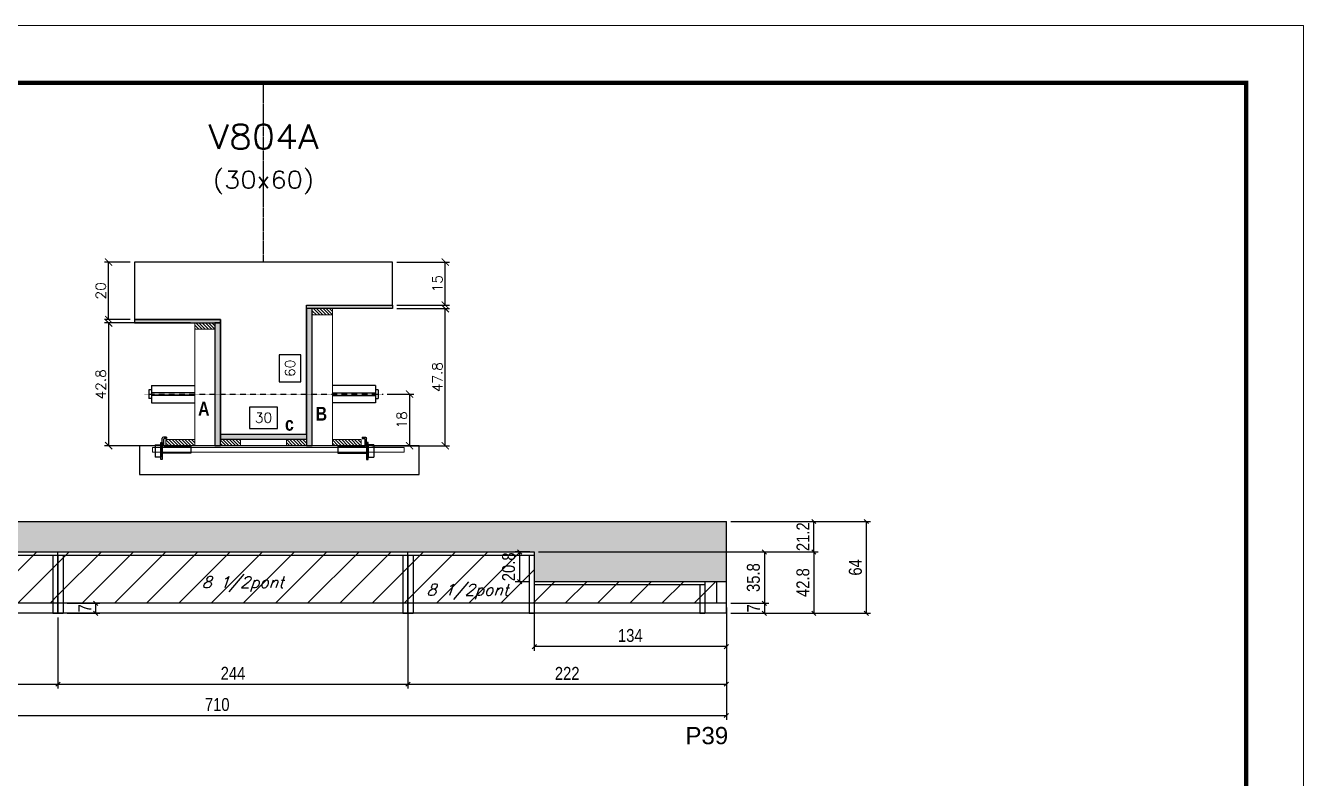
# Model space of a CAD drawing. Extents: x -20960 to -5926, y -2106 to 21915.
# Drawn here: x -11613 to -10722, y 17945 to 18470 of the extents above; entities that cross this region are included whole.
import ezdxf
from ezdxf.enums import TextEntityAlignment as Align

# ---------------------------------------------------------------- set-up
doc = ezdxf.new("R2010")
doc.units = 0
doc.linetypes.add('DASHED', pattern=[0.75, 0.5, -0.25])
doc.linetypes.add('HIDDEN', pattern=[0.375, 0.25, -0.125])
for name, color, linetype in [('5', 5, 'Continuous'), ('barrote', 251, 'Continuous'), ('COTA', 241, 'Continuous'), ('Cota Seção (2x)', 4, 'Continuous'), ('detalhes', 4, 'Continuous'), ('Painéis', 200, 'Continuous'), ('presilha', 1, 'Continuous'), ('Reaproveitamento', 251, 'Continuous'), ('SARR_2.2x7', 40, 'Continuous'), ('SARR_3.5x7', 81, 'Continuous'), ('TENSOR', 3, 'Continuous'), ('texto', 7, 'Continuous'), ('Texto de Titulo', 7, 'Continuous'), ('Texto Qtd Sarr', 242, 'Continuous')]:
    doc.layers.add(name, color=color, linetype=linetype)
for name, color, linetype, lineweight in [('CONCRETO', 251, 'Continuous', 25), ('Folhas', 255, 'Continuous', 9), ('Hachura', 251, 'Continuous', 9), ('Madeira', 126, 'Continuous', 18), ('SARRAFO DE PRESSAO', 251, 'DASHED', 9), ('SCO-___-LAJ', 2, 'Continuous', 0), ('Texto Seção', 7, 'Continuous', 15)]:
    doc.layers.add(name, color=color, linetype=linetype, lineweight=lineweight)
doc.styles.add('COTA TECNICA-50', font='techl___.ttf', dxfattribs={"height": 9})
doc.styles.add('Romans', font='romans.shx')
doc.styles.get("Standard").update_dxf_attribs({"font": 'arial.ttf'})
doc.styles.add('TECNICA', font='techb___.ttf', dxfattribs={"height": 10})
doc.dimstyles.new('COTA PAINEL-50', dxfattribs={"dimtxt": 9, "dimasz": 3, "dimexe": 3, "dimexo": 3, "dimgap": 3, "dimtad": 1, "dimdec": 1, "dimzin": 12, "dimdsep": 46, "dimtxsty": 'COTA TECNICA-50', "dimblk1": 'OBLIQUE', "dimblk2": 'OBLIQUE', "dimsah": 1, "dimcen": 0.9, "dimclrd": 4, "dimclre": 4, "dimclrt": 240, "dimadec": 1, "dimazin": 3, "dimtfac": 1, "dimtdec": 1, "dimtmove": 0, "dimatfit": 3, "dimfxl": 1, "dimtolj": 1, "dimtzin": 12, "dimarcsym": 0})
doc.dimstyles.new('Cota Seção (2x)', dxfattribs={"dimtxt": 7, "dimasz": 5, "dimexe": 3, "dimexo": 3, "dimgap": 2, "dimtad": 3, "dimdec": 1, "dimlfac": 0.5, "dimzin": 12, "dimdsep": 46, "dimtxsty": 'Romans', "dimblk": 'ARCHTICK', "dimcen": 0, "dimclrd": 4, "dimclre": 4, "dimclrt": 1, "dimadec": 1, "dimazin": 3, "dimtfac": 1, "dimtdec": 1, "dimtmove": 0, "dimatfit": 3, "dimldrblk": 'OBLIQUE', "dimfxl": 1, "dimtolj": 1, "dimtzin": 12, "dimarcsym": 0})
doc.dimstyles.new('Cota Seção interna', dxfattribs={"dimtxt": 7, "dimasz": 6, "dimexe": 0.18, "dimexo": 2, "dimgap": -4, "dimtad": 3, "dimdec": 1, "dimlfac": 0.5, "dimzin": 12, "dimdsep": 46, "dimtxsty": 'Romans', "dimblk": 'ARCHTICK', "dimcen": 0.09, "dimse1": 1, "dimse2": 1, "dimsd1": 1, "dimsd2": 1, "dimclrd": 180, "dimclre": 5, "dimclrt": 1, "dimadec": 0, "dimazin": 3, "dimtfac": 1, "dimtdec": 1, "dimtofl": 0, "dimtmove": 0, "dimatfit": 3, "dimldrblk": 'ARCHTICK', "dimfxl": 1, "dimtolj": 1, "dimtzin": 0, "dimarcsym": 0})
pattern_1 = [(45, (-4768.5, -1148.575), (-11.22532, 11.22532), [])]

# ---------------------------------------------------------------- blocks, each defined once
blk = doc.blocks.new('9999999999')
at = {"layer": 'Folhas'}
blk.add_lwpolyline([(98138.98, 34190.21), (99623.98, 34190.21), (99623.98, 35240.21), (98138.98, 35240.21)], close=True, dxfattribs=at)
at = {"layer": 'Folhas', "color": 30, "const_width": 3}
blk.add_lwpolyline([(98213.98, 34230.21), (99583.98, 34230.21), (99583.98, 35200.21), (98213.98, 35200.21)], close=True, dxfattribs=at)
blk = doc.blocks.new('_ArchTick')
at = {"color": 0, "linetype": 'ByBlock', "const_width": 0.15}
blk.add_lwpolyline([(-0.5, -0.5), (0.5, 0.5)], dxfattribs=at)
blk = doc.blocks.new('*D176')
at = {"layer": 'COTA', "color": 4, "lineweight": -2, "transparency": 16777216}
for p, q in [((-11354, 18272.27), (-11317.28, 18272.27)), ((-11320.28, 18176.67), (-11320.28, 18272.27)), ((-11371.6, 18176.67), (-11317.28, 18176.67))]:
    blk.add_line(p, q, dxfattribs=at)
at = {"layer": 'Defpoints', "color": 0, "transparency": 16777216}
for p in [(-11357, 18272.27), (-11320.28, 18272.27), (-11374.6, 18176.67)]:
    blk.add_point(p, dxfattribs=at)
at = {"layer": 'COTA', "color": 4, "lineweight": -2, "transparency": 16777216, "xscale": 5, "yscale": 5, "zscale": 5}
for p, rotation in [((-11320.28, 18272.27), 90), ((-11320.28, 18176.67), 270)]:
    blk.add_blockref('_ArchTick', p, dxfattribs=dict(at, rotation=rotation))
at = {"layer": 'COTA', "color": 1, "transparency": 16777216, "insert": (-11325.78, 18224.47), "char_height": 7, "attachment_point": 5, "rotation": 90, "style": 'Romans'}
blk.add_mtext('\\A1;47.8', dxfattribs=at)
blk = doc.blocks.new('_Oblique')
at = {"color": 0, "linetype": 'ByBlock', "lineweight": -2}
blk.add_line((-0.5, -0.5), (0.5, 0.5), dxfattribs=at)
blk = doc.blocks.new('*D177')
at = {"layer": 'COTA', "color": 4, "lineweight": -2, "transparency": 16777216}
for p, q in [((-11354, 18304.67), (-11317.28, 18304.67)), ((-11320.28, 18274.67), (-11320.28, 18304.67)), ((-11354, 18274.67), (-11317.28, 18274.67))]:
    blk.add_line(p, q, dxfattribs=at)
at = {"layer": 'Defpoints', "color": 0, "transparency": 16777216}
for p in [(-11357, 18304.67), (-11320.28, 18304.67), (-11357, 18274.67)]:
    blk.add_point(p, dxfattribs=at)
at = {"layer": 'COTA', "color": 4, "lineweight": -2, "transparency": 16777216, "xscale": 5, "yscale": 5, "zscale": 5}
for p, rotation in [((-11320.28, 18304.67), 90), ((-11320.28, 18274.67), 270)]:
    blk.add_blockref('_ArchTick', p, dxfattribs=dict(at, rotation=rotation))
at = {"layer": 'COTA', "color": 1, "transparency": 16777216, "insert": (-11325.78, 18289.67), "char_height": 7, "attachment_point": 5, "rotation": 90, "style": 'Romans'}
blk.add_mtext('\\A1;15', dxfattribs=at)
blk = doc.blocks.new('*D178')
at = {"layer": 'Cota Seção (2x)', "color": 180, "lineweight": -2, "transparency": 16777216}
for p, q in [((-11421, 18240.17), (-11436, 18240.17)), ((-11436, 18240.17), (-11436, 18221.17)), ((-11421, 18221.17), (-11421, 18240.17)), ((-11436, 18221.17), (-11421, 18221.17))]:
    blk.add_line(p, q, dxfattribs=at)
at = {"layer": 'Defpoints', "color": 0, "transparency": 16777216}
for p in [(-11417, 18304.67), (-11417, 18304.67), (-11417, 18184.67)]:
    blk.add_point(p, dxfattribs=at)
at = {"layer": 'Cota Seção (2x)', "color": 1, "transparency": 16777216, "insert": (-11428.5, 18230.67), "char_height": 7, "attachment_point": 5, "rotation": 90, "style": 'Romans'}
blk.add_mtext('\\A1;60', dxfattribs=at)
blk = doc.blocks.new('PRESILHA METÁLICA 1')
at = {"layer": 'presilha'}
for p, q in [((6, 15.5), (7.5, 15.5)), ((6, -2.5), (6, 15.5)), ((7.5, 10.6), (7.5, 19.9)), ((7.5, 15.5), (7.5, -2.5)), ((12, 21), (8.6, 21)), ((9, 11.6), (9, 18.9)), ((12, 19.5), (9.6, 19.5)), ((12, 21), (12, 19.5)), ((0, 13), (6, 13)), ((0, 13), (0, 0)), ((6, 0), (0, 0)), ((6, 13), (6, 0)), ((37.5, 4.1), (7.5, 4.1)), ((37.5, 11), (9.6, 11)), ((37.5, 11), (37.5, 4.1)), ((7.5, -2.5), (6, -2.5))]:
    blk.add_line(p, q, dxfattribs=at)
for centre, radius, start, end in [((8.6, 19.9), 1.14, 90, 180), ((9.6, 18.9), 0.57, 90, 180), ((9.6, 11.6), 0.57, 180, 270)]:
    blk.add_arc(centre, radius, start, end, dxfattribs=at)
blk = doc.blocks.new('*D179')
at = {"layer": 'Cota Seção (2x)', "color": 180, "lineweight": -2, "transparency": 16777216}
for p, q in [((-11437.33, 18203.67), (-11456.67, 18203.67)), ((-11456.67, 18203.67), (-11456.67, 18188.67)), ((-11437.33, 18188.67), (-11437.33, 18203.67)), ((-11456.67, 18188.67), (-11437.33, 18188.67))]:
    blk.add_line(p, q, dxfattribs=at)
at = {"layer": 'Defpoints', "color": 0, "transparency": 16777216}
for p in [(-11417, 18184.67), (-11477, 18176.67), (-11417, 18176.67)]:
    blk.add_point(p, dxfattribs=at)
at = {"layer": 'Cota Seção (2x)', "color": 1, "transparency": 16777216, "insert": (-11447, 18196.17), "char_height": 7, "attachment_point": 5, "style": 'Romans'}
blk.add_mtext('\\A1;30', dxfattribs=at)
blk = doc.blocks.new('*D180')
at = {"layer": 'COTA', "color": 4, "lineweight": -2, "transparency": 16777216}
for p, q in [((-11498, 18262.27), (-11557.97, 18262.27)), ((-11554.97, 18262.27), (-11554.97, 18176.67)), ((-11498, 18176.67), (-11557.97, 18176.67))]:
    blk.add_line(p, q, dxfattribs=at)
at = {"layer": 'Defpoints', "color": 0, "transparency": 16777216}
for p in [(-11495, 18262.27), (-11554.97, 18176.67), (-11495, 18176.67)]:
    blk.add_point(p, dxfattribs=at)
at = {"layer": 'COTA', "color": 4, "lineweight": -2, "transparency": 16777216, "xscale": 5, "yscale": 5, "zscale": 5}
for p, rotation in [((-11554.97, 18262.27), 90), ((-11554.97, 18176.67), 270)]:
    blk.add_blockref('_ArchTick', p, dxfattribs=dict(at, rotation=rotation))
at = {"layer": 'COTA', "color": 1, "transparency": 16777216, "insert": (-11560.47, 18219.47), "char_height": 7, "attachment_point": 5, "rotation": 90, "style": 'Romans'}
blk.add_mtext('\\A1;42.8', dxfattribs=at)
blk = doc.blocks.new('*D181')
at = {"layer": 'COTA', "color": 4, "lineweight": -2, "transparency": 16777216}
for p, q in [((-11360.7, 18212.64), (-11342.14, 18212.64)), ((-11345.14, 18212.64), (-11345.14, 18176.67)), ((-11360.7, 18176.67), (-11342.14, 18176.67))]:
    blk.add_line(p, q, dxfattribs=at)
at = {"layer": 'Defpoints', "color": 0, "transparency": 16777216}
for p in [(-11363.7, 18212.64), (-11363.7, 18176.67), (-11345.14, 18176.67)]:
    blk.add_point(p, dxfattribs=at)
at = {"layer": 'COTA', "color": 4, "lineweight": -2, "transparency": 16777216, "xscale": 5, "yscale": 5, "zscale": 5}
for p, rotation in [((-11345.14, 18212.64), 90), ((-11345.14, 18176.67), 270)]:
    blk.add_blockref('_ArchTick', p, dxfattribs=dict(at, rotation=rotation))
at = {"layer": 'COTA', "color": 1, "transparency": 16777216, "insert": (-11350.64, 18194.65), "char_height": 7, "attachment_point": 5, "rotation": 90, "style": 'Romans'}
blk.add_mtext('\\A1;18', dxfattribs=at)
blk = doc.blocks.new('titulo1')
at = {"layer": 'Defpoints', "color": 252, "linetype": 'HIDDEN', "ltscale": 2}
blk.add_line((0, 0), (0, 125), dxfattribs=at)
at = {"layer": 'Defpoints', "style": 'Romans', "oblique": 15}
blk.add_attdef('FOLHA', text='', height=10, dxfattribs=at).set_placement((0, 15.58), align=Align.MIDDLE_CENTER)
at = {"layer": 'Texto Qtd Sarr', "color": 3, "style": 'Romans', "oblique": 15}
for tag, height, p in [('TITULO', 17, (0, 71.45)), ('SEÇÃO', 12, (0, 41.55))]:
    blk.add_attdef(tag, text='', height=height, dxfattribs=at).set_placement(p, align=Align.MIDDLE_CENTER)
blk = doc.blocks.new('*D182')
at = {"layer": 'COTA', "color": 4, "lineweight": -2, "transparency": 16777216}
for p, q in [((-11540, 18304.67), (-11557.97, 18304.67)), ((-11554.97, 18264.67), (-11554.97, 18304.67)), ((-11540, 18264.67), (-11557.97, 18264.67))]:
    blk.add_line(p, q, dxfattribs=at)
at = {"layer": 'Defpoints', "color": 0, "transparency": 16777216}
for p in [(-11554.97, 18304.67), (-11537, 18304.67), (-11537, 18264.67)]:
    blk.add_point(p, dxfattribs=at)
at = {"layer": 'COTA', "color": 4, "lineweight": -2, "transparency": 16777216, "xscale": 5, "yscale": 5, "zscale": 5}
for p, rotation in [((-11554.97, 18304.67), 90), ((-11554.97, 18264.67), 270)]:
    blk.add_blockref('_ArchTick', p, dxfattribs=dict(at, rotation=rotation))
at = {"layer": 'COTA', "color": 1, "transparency": 16777216, "insert": (-11560.47, 18284.67), "char_height": 7, "attachment_point": 5, "rotation": 90, "style": 'Romans'}
blk.add_mtext('\\A1;20', dxfattribs=at)
blk = doc.blocks.new('*D196')
at = {"layer": 'COTA', "color": 4, "lineweight": -2, "transparency": 16777216}
for p, q in [((-11834.29, 18063.83), (-11834.29, 17985.56)), ((-11124.29, 18063.83), (-11124.29, 17985.56)), ((-11834.29, 17988.56), (-11124.29, 17988.56))]:
    blk.add_line(p, q, dxfattribs=at)
at = {"layer": 'Defpoints', "color": 0, "transparency": 16777216}
for p in [(-11834.29, 18066.83), (-11124.29, 18066.83), (-11124.29, 17988.56)]:
    blk.add_point(p, dxfattribs=at)
at = {"layer": 'COTA', "color": 4, "lineweight": -2, "transparency": 16777216, "xscale": 3, "yscale": 3, "zscale": 3, "rotation": 180}
blk.add_blockref('_Oblique', (-11834.29, 17988.56), dxfattribs=at)
at = {"layer": 'COTA', "color": 4, "lineweight": -2, "transparency": 16777216, "xscale": 3, "yscale": 3, "zscale": 3}
blk.add_blockref('_Oblique', (-11124.29, 17988.56), dxfattribs=at)
at = {"layer": 'COTA', "color": 240, "transparency": 16777216, "insert": (-11479.29, 17996.15), "char_height": 9, "attachment_point": 5, "style": 'COTA TECNICA-50'}
blk.add_mtext('\\A1;710', dxfattribs=at)
blk = doc.blocks.new('*D197')
at = {"layer": 'COTA', "color": 4, "lineweight": -2, "transparency": 16777216}
for p, q in [((-11834.29, 18063.83), (-11834.29, 18007.41)), ((-11590.29, 18056.83), (-11590.29, 18007.41)), ((-11834.29, 18010.41), (-11590.29, 18010.41))]:
    blk.add_line(p, q, dxfattribs=at)
at = {"layer": 'Defpoints', "color": 0, "transparency": 16777216}
for p in [(-11834.29, 18066.83), (-11590.29, 18059.83), (-11590.29, 18010.41)]:
    blk.add_point(p, dxfattribs=at)
at = {"layer": 'COTA', "color": 4, "lineweight": -2, "transparency": 16777216, "xscale": 3, "yscale": 3, "zscale": 3, "rotation": 180}
blk.add_blockref('_Oblique', (-11834.29, 18010.41), dxfattribs=at)
at = {"layer": 'COTA', "color": 4, "lineweight": -2, "transparency": 16777216, "xscale": 3, "yscale": 3, "zscale": 3}
blk.add_blockref('_Oblique', (-11590.29, 18010.41), dxfattribs=at)
at = {"layer": 'COTA', "color": 240, "transparency": 16777216, "insert": (-11712.29, 18017.98), "char_height": 9, "attachment_point": 5, "style": 'COTA TECNICA-50'}
blk.add_mtext('\\A1;244', dxfattribs=at)
blk = doc.blocks.new('*D198')
at = {"layer": 'COTA', "color": 4, "lineweight": -2, "transparency": 16777216}
for p, q in [((-11346.29, 18063.83), (-11346.29, 18007.41)), ((-11590.29, 18056.83), (-11590.29, 18007.41)), ((-11590.29, 18010.41), (-11346.29, 18010.41))]:
    blk.add_line(p, q, dxfattribs=at)
at = {"layer": 'Defpoints', "color": 0, "transparency": 16777216}
for p in [(-11590.29, 18059.83), (-11346.29, 18066.83), (-11346.29, 18010.41)]:
    blk.add_point(p, dxfattribs=at)
at = {"layer": 'COTA', "color": 4, "lineweight": -2, "transparency": 16777216, "xscale": 3, "yscale": 3, "zscale": 3, "rotation": 180}
blk.add_blockref('_Oblique', (-11590.29, 18010.41), dxfattribs=at)
at = {"layer": 'COTA', "color": 4, "lineweight": -2, "transparency": 16777216, "xscale": 3, "yscale": 3, "zscale": 3}
blk.add_blockref('_Oblique', (-11346.29, 18010.41), dxfattribs=at)
at = {"layer": 'COTA', "color": 240, "transparency": 16777216, "insert": (-11468.29, 18017.98), "char_height": 9, "attachment_point": 5, "style": 'COTA TECNICA-50'}
blk.add_mtext('\\A1;244', dxfattribs=at)
blk = doc.blocks.new('*D199')
at = {"layer": 'COTA', "color": 4, "lineweight": -2, "transparency": 16777216}
for p, q in [((-11346.29, 18063.83), (-11346.29, 18007.41)), ((-11124.29, 18056.83), (-11124.29, 18007.41)), ((-11346.29, 18010.41), (-11124.29, 18010.41))]:
    blk.add_line(p, q, dxfattribs=at)
at = {"layer": 'Defpoints', "color": 0, "transparency": 16777216}
for p in [(-11346.29, 18066.83), (-11124.29, 18059.83), (-11124.29, 18010.41)]:
    blk.add_point(p, dxfattribs=at)
at = {"layer": 'COTA', "color": 4, "lineweight": -2, "transparency": 16777216, "xscale": 3, "yscale": 3, "zscale": 3, "rotation": 180}
blk.add_blockref('_Oblique', (-11346.29, 18010.41), dxfattribs=at)
at = {"layer": 'COTA', "color": 4, "lineweight": -2, "transparency": 16777216, "xscale": 3, "yscale": 3, "zscale": 3}
blk.add_blockref('_Oblique', (-11124.29, 18010.41), dxfattribs=at)
at = {"layer": 'COTA', "color": 240, "transparency": 16777216, "insert": (-11235.29, 18017.91), "char_height": 9, "attachment_point": 5, "style": 'COTA TECNICA-50'}
blk.add_mtext('\\A1;222', dxfattribs=at)
blk = doc.blocks.new('*D184')
at = {"layer": 'COTA', "color": 4, "lineweight": -2, "transparency": 16777216}
for p, q in [((-11258.29, 18063.83), (-11258.29, 18033.63)), ((-11124.29, 18063.83), (-11124.29, 18033.63)), ((-11124.29, 18036.63), (-11258.29, 18036.63))]:
    blk.add_line(p, q, dxfattribs=at)
at = {"layer": 'Defpoints', "color": 0, "transparency": 16777216}
for p in [(-11258.29, 18066.83), (-11124.29, 18066.83), (-11258.29, 18036.63)]:
    blk.add_point(p, dxfattribs=at)
at = {"layer": 'COTA', "color": 4, "lineweight": -2, "transparency": 16777216, "xscale": 3, "yscale": 3, "zscale": 3, "rotation": 180}
blk.add_blockref('_Oblique', (-11258.29, 18036.63), dxfattribs=at)
at = {"layer": 'COTA', "color": 4, "lineweight": -2, "transparency": 16777216, "xscale": 3, "yscale": 3, "zscale": 3}
blk.add_blockref('_Oblique', (-11124.29, 18036.63), dxfattribs=at)
at = {"layer": 'COTA', "color": 240, "transparency": 16777216, "insert": (-11191.29, 18044.32), "char_height": 9, "attachment_point": 5, "style": 'COTA TECNICA-50'}
blk.add_mtext('\\A1;134', dxfattribs=at)
blk = doc.blocks.new('*D185')
at = {"layer": 'COTA', "color": 4, "lineweight": -2, "transparency": 16777216}
for p, q in [((-11255.29, 18102.63), (-11094.75, 18102.63)), ((-11097.75, 18102.63), (-11097.75, 18066.83)), ((-11121.29, 18066.83), (-11094.75, 18066.83))]:
    blk.add_line(p, q, dxfattribs=at)
at = {"layer": 'Defpoints', "color": 0, "transparency": 16777216}
for p in [(-11258.29, 18102.63), (-11124.29, 18066.83), (-11097.75, 18066.83)]:
    blk.add_point(p, dxfattribs=at)
at = {"layer": 'COTA', "color": 4, "lineweight": -2, "transparency": 16777216, "xscale": 3, "yscale": 3, "zscale": 3}
for p, rotation in [((-11097.75, 18102.63), 90), ((-11097.75, 18066.83), 270)]:
    blk.add_blockref('_Oblique', p, dxfattribs=dict(at, rotation=rotation))
at = {"layer": 'COTA', "color": 240, "transparency": 16777216, "insert": (-11105.47, 18084.73), "char_height": 9, "attachment_point": 5, "rotation": 90, "style": 'COTA TECNICA-50'}
blk.add_mtext('\\A1;35.8', dxfattribs=at)
blk = doc.blocks.new('*D200')
at = {"layer": 'COTA', "color": 4, "lineweight": -2, "transparency": 16777216}
for p, q in [((-11121.29, 18123.83), (-11023.77, 18123.83)), ((-11026.77, 18123.83), (-11026.77, 18059.83)), ((-11121.29, 18059.83), (-11023.77, 18059.83))]:
    blk.add_line(p, q, dxfattribs=at)
at = {"layer": 'Defpoints', "color": 0, "transparency": 16777216}
for p in [(-11124.29, 18123.83), (-11124.29, 18059.83), (-11026.77, 18059.83)]:
    blk.add_point(p, dxfattribs=at)
at = {"layer": 'COTA', "color": 4, "lineweight": -2, "transparency": 16777216, "xscale": 3, "yscale": 3, "zscale": 3}
for p, rotation in [((-11026.77, 18123.83), 90), ((-11026.77, 18059.83), 270)]:
    blk.add_blockref('_Oblique', p, dxfattribs=dict(at, rotation=rotation))
at = {"layer": 'COTA', "color": 240, "transparency": 16777216, "insert": (-11034.36, 18091.83), "char_height": 9, "attachment_point": 5, "rotation": 90, "style": 'COTA TECNICA-50'}
blk.add_mtext('\\A1;64', dxfattribs=at)
blk = doc.blocks.new('*D186')
at = {"layer": 'COTA', "color": 4, "lineweight": -2, "transparency": 16777216}
for p, q in [((-11255.29, 18102.63), (-11060.35, 18102.63)), ((-11063.35, 18102.63), (-11063.35, 18059.83)), ((-11121.29, 18059.83), (-11060.35, 18059.83))]:
    blk.add_line(p, q, dxfattribs=at)
at = {"layer": 'Defpoints', "color": 0, "transparency": 16777216}
for p in [(-11258.29, 18102.63), (-11124.29, 18059.83), (-11063.35, 18059.83)]:
    blk.add_point(p, dxfattribs=at)
at = {"layer": 'COTA', "color": 4, "lineweight": -2, "transparency": 16777216, "xscale": 3, "yscale": 3, "zscale": 3}
for p, rotation in [((-11063.35, 18102.63), 90), ((-11063.35, 18059.83), 270)]:
    blk.add_blockref('_Oblique', p, dxfattribs=dict(at, rotation=rotation))
at = {"layer": 'COTA', "color": 240, "transparency": 16777216, "insert": (-11070.94, 18081.23), "char_height": 9, "attachment_point": 5, "rotation": 90, "style": 'COTA TECNICA-50'}
blk.add_mtext('\\A1;42.8', dxfattribs=at)
blk = doc.blocks.new('*D187')
at = {"layer": 'COTA', "color": 4, "lineweight": -2, "transparency": 16777216}
for p, q in [((-11121.29, 18123.83), (-11060.35, 18123.83)), ((-11063.35, 18102.63), (-11063.35, 18123.83)), ((-11255.29, 18102.63), (-11060.35, 18102.63))]:
    blk.add_line(p, q, dxfattribs=at)
at = {"layer": 'Defpoints', "color": 0, "transparency": 16777216}
for p in [(-11124.29, 18123.83), (-11063.35, 18123.83), (-11258.29, 18102.63)]:
    blk.add_point(p, dxfattribs=at)
at = {"layer": 'COTA', "color": 4, "lineweight": -2, "transparency": 16777216, "xscale": 3, "yscale": 3, "zscale": 3}
for p, rotation in [((-11063.35, 18123.83), 90), ((-11063.35, 18102.63), 270)]:
    blk.add_blockref('_Oblique', p, dxfattribs=dict(at, rotation=rotation))
at = {"layer": 'COTA', "color": 240, "transparency": 16777216, "insert": (-11070.91, 18113.23), "char_height": 9, "attachment_point": 5, "rotation": 90, "style": 'COTA TECNICA-50'}
blk.add_mtext('\\A1;21.2', dxfattribs=at)
blk = doc.blocks.new('*D206')
at = {"layer": 'COTA', "color": 4, "lineweight": -2, "transparency": 16777216}
for p, q in [((-11583.79, 18066.83), (-11561.01, 18066.83)), ((-11583.79, 18059.83), (-11561.01, 18059.83)), ((-11564.01, 18059.83), (-11564.01, 18066.83))]:
    blk.add_line(p, q, dxfattribs=at)
at = {"layer": 'Defpoints', "color": 0, "transparency": 16777216}
for p in [(-11586.79, 18066.83), (-11586.79, 18059.83), (-11564.01, 18066.83)]:
    blk.add_point(p, dxfattribs=at)
at = {"layer": 'COTA', "color": 4, "lineweight": -2, "transparency": 16777216, "xscale": 3, "yscale": 3, "zscale": 3}
for p, rotation in [((-11564.01, 18066.83), 90), ((-11564.01, 18059.83), 270)]:
    blk.add_blockref('_Oblique', p, dxfattribs=dict(at, rotation=rotation))
at = {"layer": 'COTA', "color": 240, "transparency": 16777216, "insert": (-11571.57, 18063.33), "char_height": 9, "attachment_point": 5, "rotation": 90, "style": 'COTA TECNICA-50'}
blk.add_mtext('\\A1;7', dxfattribs=at)
blk = doc.blocks.new('*D210')
at = {"layer": 'COTA', "color": 4, "lineweight": -2, "transparency": 16777216}
for p, q in [((-11121.29, 18066.83), (-11094.75, 18066.83)), ((-11121.29, 18059.83), (-11094.75, 18059.83)), ((-11097.75, 18066.83), (-11097.75, 18059.83))]:
    blk.add_line(p, q, dxfattribs=at)
at = {"layer": 'Defpoints', "color": 0, "transparency": 16777216}
for p in [(-11124.29, 18066.83), (-11124.29, 18059.83), (-11097.75, 18059.83)]:
    blk.add_point(p, dxfattribs=at)
at = {"layer": 'COTA', "color": 4, "lineweight": -2, "transparency": 16777216, "xscale": 3, "yscale": 3, "zscale": 3}
for p, rotation in [((-11097.75, 18066.83), 90), ((-11097.75, 18059.83), 270)]:
    blk.add_blockref('_Oblique', p, dxfattribs=dict(at, rotation=rotation))
at = {"layer": 'COTA', "color": 240, "transparency": 16777216, "insert": (-11105.32, 18063.33), "char_height": 9, "attachment_point": 5, "rotation": 90, "style": 'COTA TECNICA-50'}
blk.add_mtext('\\A1;7', dxfattribs=at)
blk = doc.blocks.new('*D211')
at = {"layer": 'COTA', "color": 4, "lineweight": -2, "transparency": 16777216}
for p, q in [((-11261.29, 18102.63), (-11271.52, 18102.63)), ((-11268.52, 18102.63), (-11268.52, 18081.83)), ((-11261.29, 18081.83), (-11271.52, 18081.83))]:
    blk.add_line(p, q, dxfattribs=at)
at = {"layer": 'Defpoints', "color": 0, "transparency": 16777216}
for p in [(-11258.29, 18102.63), (-11268.52, 18081.83), (-11258.29, 18081.83)]:
    blk.add_point(p, dxfattribs=at)
at = {"layer": 'COTA', "color": 4, "lineweight": -2, "transparency": 16777216, "xscale": 3, "yscale": 3, "zscale": 3}
for p, rotation in [((-11268.52, 18102.63), 90), ((-11268.52, 18081.83), 270)]:
    blk.add_blockref('_Oblique', p, dxfattribs=dict(at, rotation=rotation))
at = {"layer": 'COTA', "color": 240, "transparency": 16777216, "insert": (-11276.13, 18092.23), "char_height": 9, "attachment_point": 5, "rotation": 90, "style": 'COTA TECNICA-50'}
blk.add_mtext('\\A1;20.8', dxfattribs=at)

msp = doc.modelspace()

# ---------------------------------------------------------------- hatches: boundary and pattern name
at = {"layer": 'COTA', "linetype": 'ByBlock'}
h = msp.add_hatch(dxfattribs=at)
h.set_pattern_fill('AR-CONC', color=256, scale=0.03)
h.set_pattern_definition([(50, (-149412.5033, -5650.231), (5.46554007, -0.47817257), [0.5715, -6.2865]), (355, (-149412.5033, -5650.231), (-1.05730264, 5.73170536), [0.4572, -5.02921753]), (100.4514447, (-149412.048, -5650.271), (4.40823741, 5.25353256), [0.48570026, -5.34270734]), (46.1842, (-149412.503, -5648.707), (8.13237123, -1.26126984), [0.85725, -9.42975]), (96.6355576, (-149411.8256, -5648.812), (7.122124, 7.42278374), [0.7285507, -8.01406824]), (351.184151, (-149412.503, -5648.707), (7.122124, 7.42278374), [0.685799, -7.54379196]), (21, (-149411.7413, -5649.088), (4.54843174, -3.06795595), [0.5715, -6.2865]), (326, (-149411.7413, -5649.088), (1.85406085, 5.52563898), [0.4572, -5.0292]), (71.451445, (-149411.362, -5649.3436), (6.40249258, 2.45768307), [0.48570026, -5.34269813]), (37.5, (-149412.5033, -5650.231), (0.092658098, 2.536651166), [0, -4.96824, 0, -5.1054, 0, -5.04825]), (7.5, (-149412.5033, -5650.231), (2.004589875, 3.005417245), [0, -2.91084, 0, -4.85394, 0, -1.92405]), (327.5, (-149414.2025, -5650.231), (4.067717855, -0.17186232), [0, -1.905, 0, -5.9436, 0, -7.8867]), (317.5, (-149414.9645, -5650.231), (4.44387544, 0.76279473), [0, -2.4765, 0, -3.94716, 0, -5.6007])])
h.paths.add_polyline_path([(-11700.29, 18102.63), (-11258.29, 18102.63), (-11258.29, 18081.83), (-11124.29, 18081.83), (-11124.29, 18123.83), (-11834.29, 18123.83), (-11834.29, 18081.83), (-11700.29, 18081.83)])
at = {"layer": 'Hachura'}
h = msp.add_hatch(color=256, dxfattribs=at)
h.dxf.hatch_style = 1
h.paths.add_polyline_path([(-11417, 18272.27), (-11417, 18274.67), (-11357, 18274.67), (-11357, 18272.27)])
h = msp.add_hatch(color=256, dxfattribs=at)
h.dxf.hatch_style = 1
h.paths.add_polyline_path([(-11477, 18262.27), (-11477, 18264.67), (-11537, 18264.67), (-11537, 18262.27)])
h = msp.add_hatch(color=256, dxfattribs=at)
h.dxf.hatch_style = 1
h.paths.add_polyline_path([(-11413, 18272.27), (-11417, 18272.27), (-11417, 18176.67), (-11413, 18176.67)])
h = msp.add_hatch(dxfattribs=at)
h.set_pattern_fill('ANSI31', color=256, scale=0.5, angle=270, style=0)
h.set_pattern_definition([(315, (11492.82, 9964.6219), (1.12253202, 1.12253202), [])])
h.paths.add_polyline_path([(-11413, 18267.87), (-11413, 18272.27), (-11399, 18272.27), (-11399, 18267.87)])
h = msp.add_hatch(dxfattribs=at)
h.set_pattern_fill('ANSI31', color=256, scale=0.5, angle=270, style=0)
h.set_pattern_definition([(315, (11410.82, 9954.6219), (1.12253202, 1.12253202), [])])
h.paths.add_polyline_path([(-11495, 18257.87), (-11495, 18262.27), (-11481, 18262.27), (-11481, 18257.87)])
h = msp.add_hatch(color=256, dxfattribs=at)
h.dxf.hatch_style = 1
h.paths.add_polyline_path([(-11477, 18262.27), (-11481, 18262.27), (-11481, 18176.67), (-11477, 18176.67)])
h = msp.add_hatch(color=256, dxfattribs=at)
h.dxf.hatch_style = 1
h.paths.add_polyline_path([(-11477, 18181.07), (-11477, 18184.67), (-11417, 18184.67), (-11417, 18181.07)])
h = msp.add_hatch(dxfattribs=at)
h.set_pattern_fill('ANSI31', color=256, scale=0.5, angle=270, style=0)
h.set_pattern_definition([(315, (11376.82, 9947.0219), (1.12253202, 1.12253202), [])])
h.paths.add_polyline_path([(-11495, 18176.67), (-11495, 18181.07), (-11515, 18181.07), (-11515, 18176.67)])
h = msp.add_hatch(dxfattribs=at)
h.set_pattern_fill('ANSI31', color=256, scale=0.5, angle=270, style=0)
h.set_pattern_definition([(315, (11479.622, 9947.0219), (1.12253202, 1.12253202), [])])
h.paths.add_polyline_path([(-11477, 18176.67), (-11477, 18181.07), (-11463, 18181.07), (-11463, 18176.67)])
h = msp.add_hatch(dxfattribs=at)
h.set_pattern_fill('ANSI31', color=256, scale=0.5, angle=270, style=0)
h.set_pattern_definition([(315, (11501.62, 9947.0219), (1.12253202, 1.12253202), [])])
h.paths.add_polyline_path([(-11417, 18176.67), (-11417, 18181.07), (-11431, 18181.07), (-11431, 18176.67)])
h = msp.add_hatch(dxfattribs=at)
h.set_pattern_fill('ANSI31', color=256, scale=0.5, angle=270, style=0)
h.set_pattern_definition([(315, (11492.82, 9947.0219), (1.12253202, 1.12253202), [])])
h.paths.add_polyline_path([(-11379, 18176.67), (-11379, 18181.07), (-11399, 18181.07), (-11399, 18176.67)])
at = {"layer": 'Reaproveitamento', "transparency": 33554684}
h = msp.add_hatch(dxfattribs=at)
h.set_pattern_fill('ANSI31', color=256, scale=5)
h.set_pattern_definition(pattern_1)
h.paths.add_polyline_path([(-11700.29, 18102.63), (-11700.29, 18081.83), (-11834.29, 18081.83), (-11834.29, 18066.83), (-11590.29, 18066.83), (-11590.29, 18102.63)])
h = msp.add_hatch(dxfattribs=at)
h.set_pattern_fill('ANSI31', color=256, scale=5)
h.set_pattern_definition(pattern_1)
h.paths.add_polyline_path([(-11590.29, 18102.63), (-11590.29, 18066.83), (-11346.29, 18066.83), (-11346.29, 18102.63)])
h = msp.add_hatch(dxfattribs=at)
h.set_pattern_fill('ANSI31', color=256, scale=5)
h.set_pattern_definition(pattern_1)
h.paths.add_polyline_path([(-11124.29, 18066.83), (-11124.29, 18081.83), (-11258.29, 18081.83), (-11258.29, 18102.63), (-11346.29, 18102.63), (-11346.29, 18066.83)])

# ---------------------------------------------------------------- linework, layer by layer
at = {"ltscale": 3}
for p, q in [((-11527, 18215.64), (-11527, 18209.64)), ((-11525, 18215.64), (-11527, 18215.64)), ((-11525, 18218.64), (-11525, 18206.64)), ((-11525, 18218.64), (-11495, 18218.64)), ((-11495, 18213.64), (-11525, 18213.64)), ((-11495, 18211.64), (-11525, 18211.64)), ((-11369, 18218.64), (-11399, 18218.64)), ((-11399, 18213.64), (-11369, 18213.64)), ((-11399, 18211.64), (-11369, 18211.64)), ((-11369, 18218.64), (-11369, 18206.64)), ((-11367, 18215.64), (-11369, 18215.64)), ((-11367, 18215.64), (-11367, 18209.64)), ((-11525, 18209.64), (-11527, 18209.64)), ((-11525, 18206.64), (-11495, 18206.64)), ((-11369, 18206.64), (-11399, 18206.64)), ((-11369, 18209.64), (-11367, 18209.64))]:
    msp.add_line(p, q, dxfattribs=at)
at = {"layer": 'barrote'}
msp.add_lwpolyline([(-11533.36, 18156.67), (-11338.4, 18156.67), (-11338.4, 18176.67), (-11533.36, 18176.67)], close=True, dxfattribs=at)
at = {"layer": 'CONCRETO'}
for p, q in [((-11417, 18304.67), (-11537, 18304.67)), ((-11537, 18304.67), (-11537, 18264.67)), ((-11357, 18304.67), (-11417, 18304.67)), ((-11417, 18304.67), (-11417, 18304.67)), ((-11357, 18274.67), (-11357, 18304.67)), ((-11417, 18184.67), (-11417, 18274.67)), ((-11417, 18274.67), (-11357, 18274.67)), ((-11537, 18264.67), (-11477, 18264.67)), ((-11477, 18264.67), (-11477, 18181.07)), ((-11477, 18181.07), (-11477, 18184.67)), ((-11477, 18184.67), (-11417, 18184.67)), ((-11477, 18181.07), (-11477, 18181.07))]:
    msp.add_line(p, q, dxfattribs=at)
at = {"layer": 'COTA', "linetype": 'ByBlock'}
for p in [(-11834.29, 18123.83), (-11124.29, 18081.83)]:
    msp.add_line(p, (-11124.29, 18123.83), dxfattribs=at)
at = {"layer": 'Madeira'}
for points in [[(-11413, 18267.87), (-11413, 18272.27), (-11399, 18272.27), (-11399, 18267.87)], [(-11413, 18272.27), (-11399, 18272.27), (-11399, 18176.67), (-11413, 18176.67)], [(-11495, 18257.87), (-11495, 18262.27), (-11481, 18262.27), (-11481, 18257.87)], [(-11495, 18262.27), (-11481, 18262.27), (-11481, 18176.67), (-11495, 18176.67)], [(-11495, 18176.67), (-11495, 18181.07), (-11515, 18181.07), (-11515, 18176.67)], [(-11477, 18176.67), (-11477, 18181.07), (-11463, 18181.07), (-11463, 18176.67)], [(-11417, 18176.67), (-11417, 18181.07), (-11431, 18181.07), (-11431, 18176.67)], [(-11379, 18176.67), (-11379, 18181.07), (-11399, 18181.07), (-11399, 18176.67)]]:
    msp.add_lwpolyline(points, close=True, dxfattribs=at)
at = {"layer": 'Painéis', "linetype": 'ByBlock'}
for p, q in [((-11700.29, 18102.63), (-11258.29, 18102.63)), ((-11590.29, 18059.83), (-11590.29, 18102.63)), ((-11346.29, 18059.83), (-11346.29, 18102.63)), ((-11258.29, 18102.63), (-11258.29, 18081.83)), ((-11124.29, 18081.83), (-11258.29, 18081.83)), ((-11124.29, 18059.83), (-11124.29, 18081.83)), ((-11124.29, 18066.83), (-11834.29, 18066.83)), ((-11124.29, 18059.83), (-11834.29, 18059.83))]:
    msp.add_line(p, q, dxfattribs=at)
at = {"layer": 'Painéis'}
for points in [[(-11417, 18272.27), (-11417, 18274.67), (-11357, 18274.67), (-11357, 18272.27)], [(-11477, 18262.27), (-11477, 18264.67), (-11537, 18264.67), (-11537, 18262.27)], [(-11413, 18272.27), (-11417, 18272.27), (-11417, 18176.67), (-11413, 18176.67)], [(-11477, 18262.27), (-11481, 18262.27), (-11481, 18176.67), (-11477, 18176.67)], [(-11477, 18181.07), (-11477, 18184.67), (-11417, 18184.67), (-11417, 18181.07)]]:
    msp.add_lwpolyline(points, close=True, dxfattribs=at)
at = {"layer": 'SARR_2.2x7', "linetype": 'Continuous'}
for p, q in [((-11700.29, 18100.43), (-11590.29, 18100.43)), ((-11590.29, 18100.43), (-11346.29, 18100.43)), ((-11346.29, 18100.43), (-11258.29, 18100.43)), ((-11139.29, 18079.63), (-11258.29, 18079.63)), ((-11131.29, 18081.83), (-11131.29, 18066.83))]:
    msp.add_line(p, q, dxfattribs=at)
at = {"layer": 'SARR_3.5x7'}
for p, q in [((-11593.79, 18100.43), (-11593.79, 18059.83)), ((-11590.29, 18100.43), (-11590.29, 18059.83)), ((-11586.79, 18100.43), (-11586.79, 18059.83)), ((-11349.79, 18100.43), (-11349.79, 18059.83)), ((-11346.29, 18100.43), (-11346.29, 18059.83)), ((-11342.79, 18100.43), (-11342.79, 18059.83)), ((-11261.79, 18100.43), (-11261.79, 18059.83)), ((-11258.29, 18100.43), (-11258.29, 18059.83)), ((-11142.79, 18079.63), (-11142.79, 18059.83)), ((-11139.29, 18081.83), (-11139.29, 18059.83)), ((-11593.79, 18059.83), (-11586.79, 18059.83)), ((-11349.79, 18059.83), (-11342.79, 18059.83)), ((-11261.79, 18059.83), (-11258.29, 18059.83)), ((-11142.79, 18059.83), (-11139.29, 18059.83))]:
    msp.add_line(p, q, dxfattribs=at)
at = {"layer": 'SCO-___-LAJ', "color": 1}
msp.add_lwpolyline([(-11524.36, 18175.33), (-11349.06, 18175.33), (-11349.06, 18172.13), (-11524.36, 18172.13)], close=True, dxfattribs=at)
at = {"layer": 'TENSOR', "linetype": 'HIDDEN', "ltscale": 0.5}
msp.add_line((-11530, 18212.64), (-11363.7, 18212.64), dxfattribs=at)

# ---------------------------------------------------------------- block references
at = {"layer": 'presilha', "yscale": 0.6666666666666666, "zscale": 0.6666666666666666}
for p, xscale in [((-11522.58, 18168.7), 0.6666666666666666), ((-11370.13, 18168.7), -0.6666666666666666)]:
    msp.add_blockref('PRESILHA METÁLICA 1', p, dxfattribs=dict(at, xscale=xscale))
at = {"layer": 'SARRAFO DE PRESSAO', "color": 6, "linetype": 'ByBlock'}
msp.add_blockref('9999999999', (-110345.98, -16770.54), dxfattribs=at)
at = {"layer": 'Texto Seção'}
ref = msp.add_blockref('titulo1', (-11447, 18304.67), dxfattribs=at)
ref.add_attrib('TITULO', 'V804A', dxfattribs={"layer": 'Texto de Titulo', "color": 7, "height": 17, "style": 'Romans', "width": 1.1}).set_placement((-11447, 18392.17), align=Align.MIDDLE_CENTER)
ref.add_attrib('SEÇÃO', '(30x60)', dxfattribs={"layer": 'Texto de Titulo', "color": 7, "height": 12, "style": 'Romans', "width": 1.1}).set_placement((-11447, 18362.17), align=Align.MIDDLE_CENTER)

# ---------------------------------------------------------------- texts
at = {"layer": '5', "linetype": 'Continuous'}
msp.add_text('P39', height=12, rotation=0.00004, dxfattribs=at).set_placement((-11152.86, 17968.56))
at = {"layer": 'detalhes', "style": 'TECNICA'}
for s, p in [('A', (-11492.6, 18197.7)), ('B', (-11410.64, 18194.19)), ('c', (-11432.02, 18187.16))]:
    msp.add_text(s, height=9.6, dxfattribs=at).set_placement(p)
at = {"layer": 'texto', "color": 2, "char_height": 8, "attachment_point": 5, "style": 'Romans'}
for insert in [(-11461.5, 18080.16), (-11304.87, 18074.87)]:
    msp.add_mtext('{\\Q19;\\C256;8 1/2pont}', dxfattribs=dict(at, insert=insert))

# ---------------------------------------------------------------- dimensions: what is measured, and where the dimension line sits
at = {"layer": 'COTA'}
for base, p1, p2, picture, middle in [((-11554.97, 18304.67), (-11537, 18264.67), (-11537, 18304.67), '*D182', (-11560.47, 18284.67)), ((-11320.28, 18304.67), (-11357, 18274.67), (-11357, 18304.67), '*D177', (-11325.78, 18289.67)), ((-11320.28, 18272.27), (-11374.6, 18176.67), (-11357, 18272.27), '*D176', (-11325.78, 18224.47)), ((-11554.97, 18176.67), (-11495, 18262.27), (-11495, 18176.67), '*D180', (-11560.47, 18219.47)), ((-11345.14, 18176.67), (-11363.7, 18212.64), (-11363.7, 18176.67), '*D181', (-11350.64, 18194.65))]:
    dim = msp.add_linear_dim(base=base, p1=p1, p2=p2, angle=90, dimstyle='Cota Seção (2x)', dxfattribs=at)
    dim.commit()
    dim.dimension.update_dxf_attribs({"geometry": picture, "text_midpoint": middle})
at = {"layer": 'COTA', "color": 1}
dim = msp.add_linear_dim(base=(-11063.35, 18123.83), p1=(-11258.29, 18102.63), p2=(-11124.29, 18123.83), angle=90, dimstyle='COTA PAINEL-50', dxfattribs=at)
dim.commit()
dim.dimension.update_dxf_attribs({"geometry": '*D187', "text_midpoint": (-11063.35, 18113.23), "dimtype": 160})
for base, p1, p2, picture, middle in [((-11026.77, 18059.83), (-11124.29, 18123.83), (-11124.29, 18059.83), '*D200', (-11034.36, 18091.83)), ((-11097.75, 18066.83), (-11258.29, 18102.63), (-11124.29, 18066.83), '*D185', (-11105.47, 18084.73)), ((-11063.35, 18059.83), (-11258.29, 18102.63), (-11124.29, 18059.83), '*D186', (-11070.94, 18081.23))]:
    dim = msp.add_linear_dim(base=base, p1=p1, p2=p2, angle=90, dimstyle='COTA PAINEL-50', dxfattribs=at)
    dim.commit()
    dim.dimension.update_dxf_attribs({"geometry": picture, "text_midpoint": middle})
at = {"layer": 'COTA'}
for base, p1, p2, picture, middle in [((-11268.52, 18081.83), (-11258.29, 18102.63), (-11258.29, 18081.83), '*D211', (-11268.52, 18092.23)), ((-11564.01, 18066.83), (-11586.79, 18059.83), (-11586.79, 18066.83), '*D206', (-11564.01, 18063.33)), ((-11097.75, 18059.83), (-11124.29, 18066.83), (-11124.29, 18059.83), '*D210', (-11097.75, 18063.33))]:
    dim = msp.add_linear_dim(base=base, p1=p1, p2=p2, angle=90, dimstyle='COTA PAINEL-50', dxfattribs=at)
    dim.commit()
    dim.dimension.update_dxf_attribs({"geometry": picture, "text_midpoint": middle, "dimtype": 160})
at = {"layer": 'COTA', "color": 1}
for base, p1, p2, picture, middle in [((-11124.29, 17988.56), (-11834.29, 18066.83), (-11124.29, 18066.83), '*D196', (-11479.29, 17996.15)), ((-11590.29, 18010.41), (-11834.29, 18066.83), (-11590.29, 18059.83), '*D197', (-11712.29, 18017.98)), ((-11346.29, 18010.41), (-11590.29, 18059.83), (-11346.29, 18066.83), '*D198', (-11468.29, 18017.98)), ((-11124.29, 18010.41), (-11346.29, 18066.83), (-11124.29, 18059.83), '*D199', (-11235.29, 18017.91)), ((-11258.29, 18036.63), (-11124.29, 18066.83), (-11258.29, 18066.83), '*D184', (-11191.29, 18044.32))]:
    dim = msp.add_linear_dim(base=base, p1=p1, p2=p2, dimstyle='COTA PAINEL-50', dxfattribs=at)
    dim.commit()
    dim.dimension.update_dxf_attribs({"geometry": picture, "text_midpoint": middle})
at = {"layer": 'Cota Seção (2x)'}
dim = msp.add_linear_dim(base=(-11417, 18304.67), p1=(-11417, 18184.67), p2=(-11417, 18304.67), angle=90, dimstyle='Cota Seção interna', dxfattribs=at)
dim.commit()
dim.dimension.update_dxf_attribs({"geometry": '*D178', "text_midpoint": (-11417, 18230.67), "dimtype": 160})
dim = msp.add_linear_dim(base=(-11417, 18184.67), p1=(-11477, 18176.67), p2=(-11417, 18176.67), dimstyle='Cota Seção interna', dxfattribs=at)
dim.commit()
dim.dimension.update_dxf_attribs({"geometry": '*D179', "text_midpoint": (-11447, 18196.17)})

doc.saveas('drawing.dxf')
